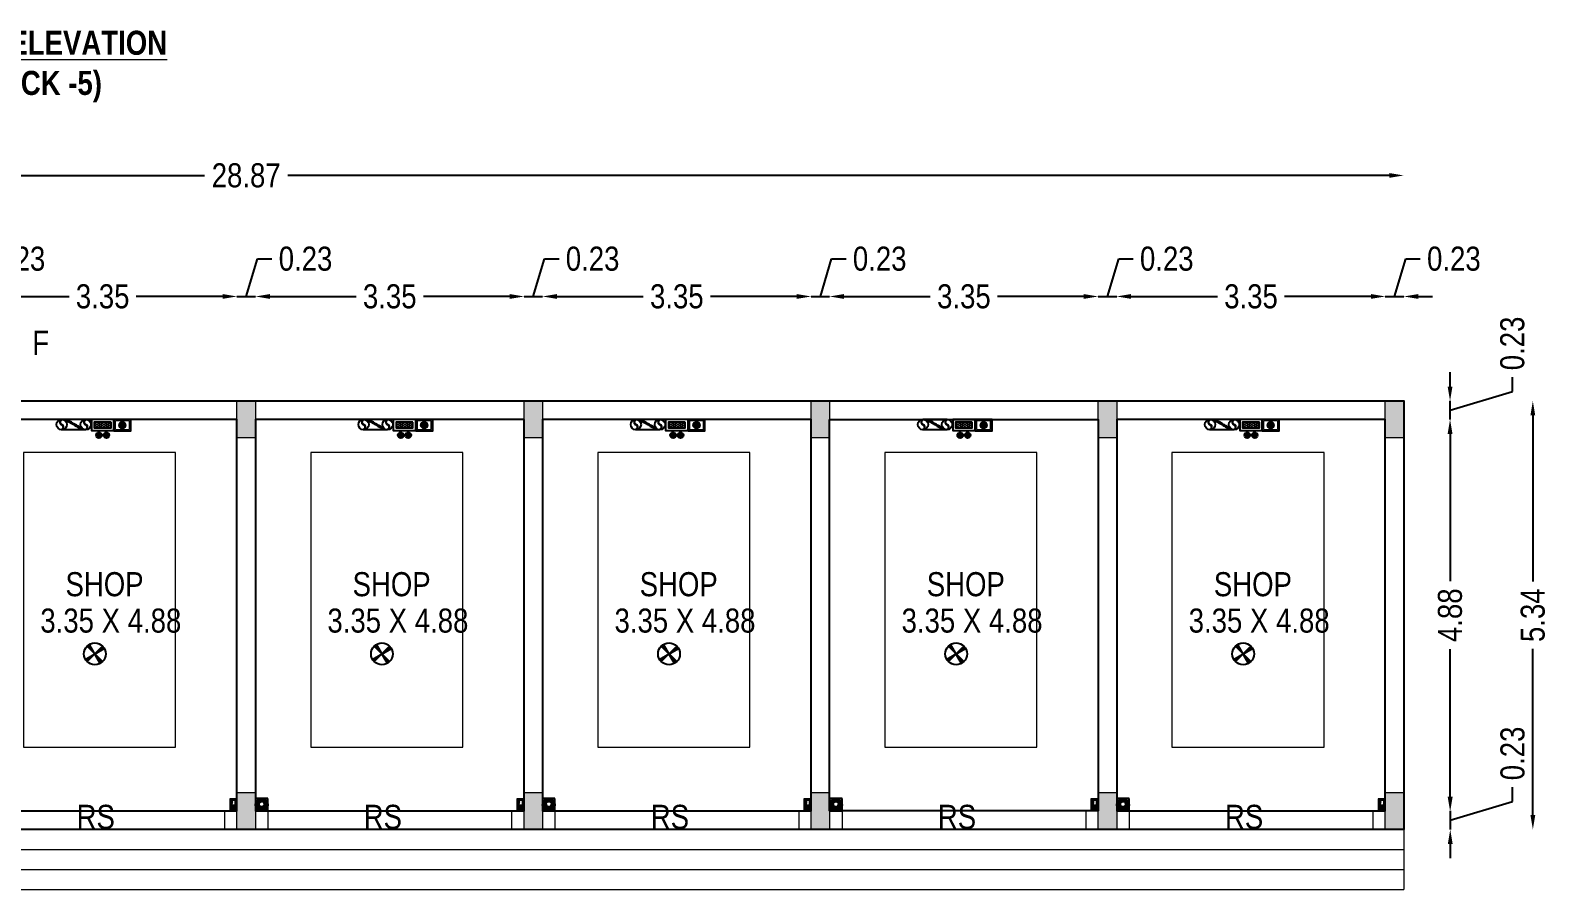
# Model space of a CAD drawing. Header units: metres. Extents: x 3750 to 6203, y 1588 to 3614.
# Drawn here: x 3809.99 to 3828.93, y 1655.19 to 1665.9 of the extents above; entities that cross this region are included whole.
import ezdxf

# ---------------------------------------------------------------- set-up
doc = ezdxf.new("R2010")
doc.units = ezdxf.units.M
for name, color, linetype in [('00', 7, 'Continuous'), ('BLK_6_FLR_0_CARPET_AREA', 13, 'Continuous'), ('BLK_6_FLR_0_ROOF_AREA', 54, 'Continuous'), ('SOLAR_PANEL', 3, 'Continuous'), ('VPORTS', 6, 'Continuous')]:
    doc.layers.add(name, color=color, linetype=linetype)
doc.styles.add('style2', font='swisscb.ttf')
doc.styles.add('style2a', font='swissc.ttf')
doc.dimstyles.get("Standard").update_dxf_attribs({"dimtxt": 0.3, "dimasz": 0.18, "dimexe": 0.18, "dimexo": 0.0625, "dimgap": 0.09, "dimtad": 0, "dimzin": 0, "dimdsep": 46, "dimtxsty": 'style2a', "dimcen": 0.09, "dimse1": 1, "dimse2": 1, "dimadec": 0, "dimazin": 0, "dimtfac": 1, "dimtofl": 0, "dimtmove": 0, "dimatfit": 3, "dimfxl": 0, "dimtolj": 1, "dimtzin": 0, "dimarcsym": 0})

# ---------------------------------------------------------------- blocks, each defined once
blk = doc.blocks.new('*D280')
at = {"color": 0, "lineweight": -2, "ltscale": 10}
for p, q in [((3809.1061687557, 1662.583863564685), (3809.246925249207, 1663.053051876373)), ((3809.246925249207, 1663.053051876373), (3809.426925249208, 1663.053051876373)), ((3808.811168755698, 1662.583863564685), (3808.631168755698, 1662.583863564685)), ((3808.991168755698, 1662.583863564685), (3809.221168755702, 1662.583863564685)), ((3809.401168755702, 1662.583863564685), (3809.581168755702, 1662.583863564685))]:
    blk.add_line(p, q, dxfattribs=at)
at = {"color": 0, "ltscale": 10}
for points in [[(3808.811168755698, 1662.613863564685), (3808.811168755698, 1662.553863564685), (3808.991168755698, 1662.583863564685)], [(3809.401168755702, 1662.613863564685), (3809.401168755702, 1662.553863564685), (3809.221168755702, 1662.583863564685)]]:
    blk.add_solid(points, dxfattribs=at)
at = {"layer": 'Defpoints', "color": 0, "ltscale": 10}
for p in [(3809.221168755702, 1662.583863564685), (3808.991168755698, 1661.051225409136), (3809.221168755702, 1661.051225409136)]:
    blk.add_point(p, dxfattribs=at)
at = {"color": 0, "lineweight": 18, "ltscale": 10, "insert": (3809.845951223233, 1663.053051876373), "char_height": 0.3, "attachment_point": 5, "style": 'style2a'}
blk.add_mtext('\\A1;0.23', dxfattribs=at)
blk = doc.blocks.new('*D281')
at = {"color": 0, "lineweight": -2, "ltscale": 10}
for p, q in [((3809.401168755702, 1662.583863564685), (3810.476850573883, 1662.583863564685)), ((3812.391168755701, 1662.583863564685), (3811.31548693752, 1662.583863564685))]:
    blk.add_line(p, q, dxfattribs=at)
at = {"color": 0, "ltscale": 10}
for points in [[(3809.401168755702, 1662.613863564685), (3809.401168755702, 1662.553863564685), (3809.221168755702, 1662.583863564685)], [(3812.391168755701, 1662.613863564685), (3812.391168755701, 1662.553863564685), (3812.5711687557, 1662.583863564685)]]:
    blk.add_solid(points, dxfattribs=at)
at = {"layer": 'Defpoints', "color": 0, "ltscale": 10}
for p in [(3812.5711687557, 1662.583863564685), (3809.221168755702, 1661.051225409136), (3812.5711687557, 1661.051225409136)]:
    blk.add_point(p, dxfattribs=at)
at = {"color": 0, "lineweight": 18, "ltscale": 10, "insert": (3810.896168755702, 1662.583863564685), "char_height": 0.3, "attachment_point": 5, "style": 'style2a'}
blk.add_mtext('\\A1;3.35', dxfattribs=at)
blk = doc.blocks.new('*D282')
at = {"color": 0, "lineweight": -2, "ltscale": 10}
for p, q in [((3812.6861687557, 1662.583863564685), (3812.826925249208, 1663.053051876373)), ((3812.826925249208, 1663.053051876373), (3813.006925249207, 1663.053051876373)), ((3812.391168755701, 1662.583863564685), (3812.2111687557, 1662.583863564685)), ((3812.5711687557, 1662.583863564685), (3812.8011687557, 1662.583863564685)), ((3812.9811687557, 1662.583863564685), (3813.1611687557, 1662.583863564685))]:
    blk.add_line(p, q, dxfattribs=at)
at = {"color": 0, "ltscale": 10}
for points in [[(3812.391168755701, 1662.613863564685), (3812.391168755701, 1662.553863564685), (3812.5711687557, 1662.583863564685)], [(3812.9811687557, 1662.613863564685), (3812.9811687557, 1662.553863564685), (3812.8011687557, 1662.583863564685)]]:
    blk.add_solid(points, dxfattribs=at)
at = {"layer": 'Defpoints', "color": 0, "ltscale": 10}
for p in [(3812.8011687557, 1662.583863564685), (3812.5711687557, 1661.051225409136), (3812.8011687557, 1661.051225409136)]:
    blk.add_point(p, dxfattribs=at)
at = {"color": 0, "lineweight": 18, "ltscale": 10, "insert": (3813.425951223234, 1663.053051876373), "char_height": 0.3, "attachment_point": 5, "style": 'style2a'}
blk.add_mtext('\\A1;0.23', dxfattribs=at)
blk = doc.blocks.new('*D283')
at = {"color": 0, "lineweight": -2, "ltscale": 10}
for p, q in [((3812.9811687557, 1662.583863564685), (3814.056850573882, 1662.583863564685)), ((3815.9711687557, 1662.583863564685), (3814.895486937517, 1662.583863564685))]:
    blk.add_line(p, q, dxfattribs=at)
at = {"color": 0, "ltscale": 10}
for points in [[(3812.9811687557, 1662.613863564685), (3812.9811687557, 1662.553863564685), (3812.8011687557, 1662.583863564685)], [(3815.9711687557, 1662.613863564685), (3815.9711687557, 1662.553863564685), (3816.1511687557, 1662.583863564685)]]:
    blk.add_solid(points, dxfattribs=at)
at = {"layer": 'Defpoints', "color": 0, "ltscale": 10}
for p in [(3816.1511687557, 1662.583863564685), (3812.8011687557, 1661.051225409136), (3816.1511687557, 1661.051225409131)]:
    blk.add_point(p, dxfattribs=at)
at = {"color": 0, "lineweight": 18, "ltscale": 10, "insert": (3814.4761687557, 1662.583863564685), "char_height": 0.3, "attachment_point": 5, "style": 'style2a'}
blk.add_mtext('\\A1;3.35', dxfattribs=at)
blk = doc.blocks.new('*D284')
at = {"color": 0, "lineweight": -2, "ltscale": 10}
for p, q in [((3816.266168755698, 1662.583863564685), (3816.406925249205, 1663.053051876373)), ((3816.406925249205, 1663.053051876373), (3816.586925249205, 1663.053051876373)), ((3815.9711687557, 1662.583863564685), (3815.7911687557, 1662.583863564685)), ((3816.1511687557, 1662.583863564685), (3816.381168755697, 1662.583863564685)), ((3816.561168755697, 1662.583863564685), (3816.741168755697, 1662.583863564685))]:
    blk.add_line(p, q, dxfattribs=at)
at = {"color": 0, "ltscale": 10}
for points in [[(3815.9711687557, 1662.613863564685), (3815.9711687557, 1662.553863564685), (3816.1511687557, 1662.583863564685)], [(3816.561168755697, 1662.613863564685), (3816.561168755697, 1662.553863564685), (3816.381168755697, 1662.583863564685)]]:
    blk.add_solid(points, dxfattribs=at)
at = {"layer": 'Defpoints', "color": 0, "ltscale": 10}
for p in [(3816.381168755697, 1662.583863564685), (3816.1511687557, 1661.051225409131), (3816.381168755697, 1661.051225409131)]:
    blk.add_point(p, dxfattribs=at)
at = {"color": 0, "lineweight": 18, "ltscale": 10, "insert": (3817.005951223232, 1663.053051876373), "char_height": 0.3, "attachment_point": 5, "style": 'style2a'}
blk.add_mtext('\\A1;0.23', dxfattribs=at)
blk = doc.blocks.new('*D285')
at = {"color": 0, "lineweight": -2, "ltscale": 10}
for p, q in [((3816.561168755697, 1662.583863564685), (3817.636850573879, 1662.583863564685)), ((3819.551168755698, 1662.583863564685), (3818.475486937515, 1662.583863564685))]:
    blk.add_line(p, q, dxfattribs=at)
at = {"color": 0, "ltscale": 10}
for points in [[(3816.561168755697, 1662.613863564685), (3816.561168755697, 1662.553863564685), (3816.381168755697, 1662.583863564685)], [(3819.551168755698, 1662.613863564685), (3819.551168755698, 1662.553863564685), (3819.731168755697, 1662.583863564685)]]:
    blk.add_solid(points, dxfattribs=at)
at = {"layer": 'Defpoints', "color": 0, "ltscale": 10}
for p in [(3819.731168755697, 1662.583863564685), (3816.381168755697, 1661.051225409131), (3819.731168755697, 1661.05122540912)]:
    blk.add_point(p, dxfattribs=at)
at = {"color": 0, "lineweight": 18, "ltscale": 10, "insert": (3818.056168755698, 1662.583863564685), "char_height": 0.3, "attachment_point": 5, "style": 'style2a'}
blk.add_mtext('\\A1;3.35', dxfattribs=at)
blk = doc.blocks.new('*D286')
at = {"color": 0, "lineweight": -2, "ltscale": 10}
for p, q in [((3819.846168755697, 1662.583863564685), (3819.986925249203, 1663.053051876373)), ((3819.986925249203, 1663.053051876373), (3820.166925249203, 1663.053051876373)), ((3819.551168755698, 1662.583863564685), (3819.371168755697, 1662.583863564685)), ((3819.731168755697, 1662.583863564685), (3819.961168755698, 1662.583863564685)), ((3820.141168755696, 1662.583863564685), (3820.321168755697, 1662.583863564685))]:
    blk.add_line(p, q, dxfattribs=at)
at = {"color": 0, "ltscale": 10}
for points in [[(3819.551168755698, 1662.613863564685), (3819.551168755698, 1662.553863564685), (3819.731168755697, 1662.583863564685)], [(3820.141168755696, 1662.613863564685), (3820.141168755696, 1662.553863564685), (3819.961168755698, 1662.583863564685)]]:
    blk.add_solid(points, dxfattribs=at)
at = {"layer": 'Defpoints', "color": 0, "ltscale": 10}
for p in [(3819.961168755698, 1662.583863564685), (3819.731168755697, 1661.05122540912), (3819.961168755698, 1661.05122540912)]:
    blk.add_point(p, dxfattribs=at)
at = {"color": 0, "lineweight": 18, "ltscale": 10, "insert": (3820.585951223229, 1663.053051876373), "char_height": 0.3, "attachment_point": 5, "style": 'style2a'}
blk.add_mtext('\\A1;0.23', dxfattribs=at)
blk = doc.blocks.new('*D287')
at = {"color": 0, "lineweight": -2, "ltscale": 10}
for p, q in [((3820.141168755696, 1662.583863564685), (3821.216850573878, 1662.583863564685)), ((3823.131168755694, 1662.583863564685), (3822.055486937514, 1662.583863564685))]:
    blk.add_line(p, q, dxfattribs=at)
at = {"color": 0, "ltscale": 10}
for points in [[(3820.141168755696, 1662.613863564685), (3820.141168755696, 1662.553863564685), (3819.961168755698, 1662.583863564685)], [(3823.131168755694, 1662.613863564685), (3823.131168755694, 1662.553863564685), (3823.311168755694, 1662.583863564685)]]:
    blk.add_solid(points, dxfattribs=at)
at = {"layer": 'Defpoints', "color": 0, "ltscale": 10}
for p in [(3823.311168755694, 1662.583863564685), (3819.961168755698, 1661.05122540912), (3823.311168755694, 1661.051225409117)]:
    blk.add_point(p, dxfattribs=at)
at = {"color": 0, "lineweight": 18, "ltscale": 10, "insert": (3821.636168755695, 1662.583863564685), "char_height": 0.3, "attachment_point": 5, "style": 'style2a'}
blk.add_mtext('\\A1;3.35', dxfattribs=at)
blk = doc.blocks.new('*D288')
at = {"color": 0, "lineweight": -2, "ltscale": 10}
for p, q in [((3823.426168755695, 1662.583863564685), (3823.5669252492, 1663.053051876373)), ((3823.5669252492, 1663.053051876373), (3823.746925249201, 1663.053051876373)), ((3823.131168755694, 1662.583863564685), (3822.951168755693, 1662.583863564685)), ((3823.311168755694, 1662.583863564685), (3823.541168755694, 1662.583863564685)), ((3823.721168755695, 1662.583863564685), (3823.901168755694, 1662.583863564685))]:
    blk.add_line(p, q, dxfattribs=at)
at = {"color": 0, "ltscale": 10}
for points in [[(3823.131168755694, 1662.613863564685), (3823.131168755694, 1662.553863564685), (3823.311168755694, 1662.583863564685)], [(3823.721168755695, 1662.613863564685), (3823.721168755695, 1662.553863564685), (3823.541168755694, 1662.583863564685)]]:
    blk.add_solid(points, dxfattribs=at)
at = {"layer": 'Defpoints', "color": 0, "ltscale": 10}
for p in [(3823.541168755694, 1662.583863564685), (3823.311168755694, 1661.051225409117), (3823.541168755694, 1661.051225409117)]:
    blk.add_point(p, dxfattribs=at)
at = {"color": 0, "lineweight": 18, "ltscale": 10, "insert": (3824.165951223227, 1663.053051876373), "char_height": 0.3, "attachment_point": 5, "style": 'style2a'}
blk.add_mtext('\\A1;0.23', dxfattribs=at)
blk = doc.blocks.new('*D289')
at = {"color": 0, "lineweight": -2, "ltscale": 10}
for p, q in [((3823.721168755695, 1662.583863564703), (3824.796850573875, 1662.583863564703)), ((3826.711168755693, 1662.583863564703), (3825.635486937513, 1662.583863564703))]:
    blk.add_line(p, q, dxfattribs=at)
at = {"color": 0, "ltscale": 10}
for points in [[(3823.721168755695, 1662.613863564703), (3823.721168755695, 1662.553863564703), (3823.541168755694, 1662.583863564703)], [(3826.711168755693, 1662.613863564703), (3826.711168755693, 1662.553863564703), (3826.891168755694, 1662.583863564703)]]:
    blk.add_solid(points, dxfattribs=at)
at = {"layer": 'Defpoints', "color": 0, "ltscale": 10}
for p in [(3826.891168755694, 1662.583863564703), (3823.541168755694, 1661.051225409136), (3826.891168755694, 1661.051225409154)]:
    blk.add_point(p, dxfattribs=at)
at = {"color": 0, "lineweight": 18, "ltscale": 10, "insert": (3825.216168755694, 1662.583863564703), "char_height": 0.3, "attachment_point": 5, "style": 'style2a'}
blk.add_mtext('\\A1;3.35', dxfattribs=at)
blk = doc.blocks.new('*D290')
at = {"color": 0, "lineweight": -2, "ltscale": 10}
for p, q in [((3827.006168755696, 1662.583863564685), (3827.146925249203, 1663.053051876373)), ((3827.146925249203, 1663.053051876373), (3827.326925249203, 1663.053051876373)), ((3826.711168755693, 1662.583863564685), (3826.531168755693, 1662.583863564685)), ((3826.891168755694, 1662.583863564685), (3827.121168755701, 1662.583863564685)), ((3827.301168755699, 1662.583863564685), (3827.4811687557, 1662.583863564685))]:
    blk.add_line(p, q, dxfattribs=at)
at = {"color": 0, "ltscale": 10}
for points in [[(3826.711168755693, 1662.613863564685), (3826.711168755693, 1662.553863564685), (3826.891168755694, 1662.583863564685)], [(3827.301168755699, 1662.613863564685), (3827.301168755699, 1662.553863564685), (3827.121168755701, 1662.583863564685)]]:
    blk.add_solid(points, dxfattribs=at)
at = {"layer": 'Defpoints', "color": 0, "ltscale": 10}
for p in [(3827.121168755701, 1662.583863564685), (3827.121168755701, 1661.281225409136), (3826.891168755694, 1661.051225409136)]:
    blk.add_point(p, dxfattribs=at)
at = {"color": 0, "lineweight": 18, "ltscale": 10, "insert": (3827.745951223229, 1663.053051876373), "char_height": 0.3, "attachment_point": 5, "style": 'style2a'}
blk.add_mtext('\\A1;0.23', dxfattribs=at)
blk = doc.blocks.new('*D291')
at = {"color": 0, "lineweight": -2, "ltscale": 10}
for p, q in [((3798.431168755707, 1664.092147696647), (3812.167402521935, 1664.092147696647)), ((3826.941168755695, 1664.092147696647), (3813.204934989467, 1664.092147696647))]:
    blk.add_line(p, q, dxfattribs=at)
at = {"color": 0, "ltscale": 10}
for points in [[(3798.431168755707, 1664.122147696647), (3798.431168755707, 1664.062147696647), (3798.251168755708, 1664.092147696647)], [(3826.941168755695, 1664.122147696647), (3826.941168755695, 1664.062147696647), (3827.121168755695, 1664.092147696647)]]:
    blk.add_solid(points, dxfattribs=at)
at = {"layer": 'Defpoints', "color": 0, "ltscale": 10}
for p in [(3827.121168755695, 1664.092147696647), (3798.251168755708, 1661.281225409136), (3827.121168755695, 1661.281225409116)]:
    blk.add_point(p, dxfattribs=at)
at = {"color": 0, "lineweight": 18, "ltscale": 10, "insert": (3812.686168755701, 1664.092147696647), "char_height": 0.3, "attachment_point": 5, "style": 'style2a'}
blk.add_mtext('\\A1;28.87', dxfattribs=at)
blk = doc.blocks.new('*D292')
at = {"color": 0, "lineweight": -2, "ltscale": 10}
for p, q in [((3827.698361426982, 1661.461225409137), (3827.698361426982, 1661.641225409137)), ((3828.475926362047, 1661.399494889646), (3828.475926362047, 1661.579494889646)), ((3827.698361426982, 1661.166225409126), (3828.475926362047, 1661.399494889646)), ((3827.698361426982, 1661.051225409116), (3827.698361426982, 1661.281225409137)), ((3827.698361426982, 1660.871225409116), (3827.698361426982, 1660.691225409116))]:
    blk.add_line(p, q, dxfattribs=at)
at = {"color": 0, "ltscale": 10}
for points in [[(3827.668361426982, 1661.461225409137), (3827.728361426983, 1661.461225409137), (3827.698361426982, 1661.281225409137)], [(3827.668361426982, 1660.871225409116), (3827.728361426983, 1660.871225409116), (3827.698361426982, 1661.051225409116)]]:
    blk.add_solid(points, dxfattribs=at)
at = {"layer": 'Defpoints', "color": 0, "ltscale": 10}
for p in [(3826.375790464523, 1661.281225409137), (3827.698361426982, 1661.281225409137), (3826.375790464523, 1661.051225409116)]:
    blk.add_point(p, dxfattribs=at)
at = {"color": 0, "lineweight": 18, "ltscale": 10, "insert": (3828.475926362047, 1661.99852086367), "char_height": 0.3, "attachment_point": 5, "rotation": 90, "style": 'style2a'}
blk.add_mtext('\\A1;0.23', dxfattribs=at)
blk = doc.blocks.new('*D293')
at = {"color": 0, "lineweight": -2, "ltscale": 10}
for p, q in [((3827.698361427012, 1660.871225409116), (3827.698361427012, 1659.033855279256)), ((3827.698361427012, 1656.351225409137), (3827.698361427012, 1658.188595538996))]:
    blk.add_line(p, q, dxfattribs=at)
at = {"color": 0, "ltscale": 10}
for points in [[(3827.668361427011, 1660.871225409116), (3827.728361427011, 1660.871225409116), (3827.698361427012, 1661.051225409116)], [(3827.668361427011, 1656.351225409137), (3827.728361427011, 1656.351225409137), (3827.698361427012, 1656.171225409137)]]:
    blk.add_solid(points, dxfattribs=at)
at = {"layer": 'Defpoints', "color": 0, "ltscale": 10}
for p in [(3826.375790464523, 1661.051225409116), (3826.375790464523, 1656.171225409137), (3827.698361427012, 1656.171225409137)]:
    blk.add_point(p, dxfattribs=at)
at = {"color": 0, "lineweight": 18, "ltscale": 10, "insert": (3827.698361427012, 1658.611225409124), "char_height": 0.3, "attachment_point": 5, "rotation": 90, "style": 'style2a'}
blk.add_mtext('\\A1;4.88', dxfattribs=at)
blk = doc.blocks.new('*D294')
at = {"color": 0, "lineweight": -2, "ltscale": 10}
for p, q in [((3827.70092707671, 1656.351225409115), (3827.70092707671, 1656.531225409115)), ((3828.478492011777, 1656.289494889645), (3828.478492011777, 1656.469494889645)), ((3827.70092707671, 1656.056225409125), (3828.478492011777, 1656.289494889645)), ((3827.70092707671, 1656.171225409115), (3827.70092707671, 1655.941225409136)), ((3827.70092707671, 1655.761225409136), (3827.70092707671, 1655.581225409136))]:
    blk.add_line(p, q, dxfattribs=at)
at = {"color": 0, "ltscale": 10}
for points in [[(3827.67092707671, 1656.351225409115), (3827.730927076711, 1656.351225409115), (3827.70092707671, 1656.171225409115)], [(3827.67092707671, 1655.761225409136), (3827.730927076711, 1655.761225409136), (3827.70092707671, 1655.941225409136)]]:
    blk.add_solid(points, dxfattribs=at)
at = {"layer": 'Defpoints', "color": 0, "ltscale": 10}
for p in [(3826.375790464517, 1656.171225409115), (3826.413290464524, 1655.941225409136), (3827.70092707671, 1655.941225409136)]:
    blk.add_point(p, dxfattribs=at)
at = {"color": 0, "lineweight": 18, "ltscale": 10, "insert": (3828.478492011775, 1656.88852086367), "char_height": 0.3, "attachment_point": 5, "rotation": 90, "style": 'style2a'}
blk.add_mtext('\\A1;0.23', dxfattribs=at)
blk = doc.blocks.new('*D295')
at = {"color": 0, "linetype": 'Continuous', "lineweight": -2}
for p, q in [((3828.730724776163, 1661.101225409117), (3828.730724776163, 1659.031615019516)), ((3828.730724776163, 1656.121225409136), (3828.730724776163, 1658.190835798736))]:
    blk.add_line(p, q, dxfattribs=at)
at = {"color": 0, "linetype": 'Continuous'}
for points in [[(3828.700724776162, 1661.101225409117), (3828.760724776162, 1661.101225409117), (3828.730724776163, 1661.281225409117)], [(3828.700724776162, 1656.121225409136), (3828.760724776162, 1656.121225409136), (3828.730724776163, 1655.941225409136)]]:
    blk.add_solid(points, dxfattribs=at)
at = {"layer": 'Defpoints', "color": 0, "linetype": 'Continuous'}
for p in [(3825.921788182608, 1661.281225409117), (3828.730724776163, 1661.281225409117), (3825.921788182608, 1655.941225409136)]:
    blk.add_point(p, dxfattribs=at)
at = {"color": 0, "linetype": 'Continuous', "lineweight": 18, "insert": (3828.730724776163, 1658.611225409124), "char_height": 0.3, "attachment_point": 5, "rotation": 90, "style": 'style2a'}
blk.add_mtext('\\A1;5.34', dxfattribs=at)
blk = doc.blocks.new('auto-sprinkler')
at = {"layer": '00'}
h = blk.add_hatch(color=161, dxfattribs=at)
h.dxf.hatch_style = 1
h.paths.add_polyline_path([(5.82e-14, -1.293e-13), (-0.0750000000000014, 0.1299038105677039, 0.0655434628151658), (-0.106066017177958, 0.1060660171780574)])
h.paths.add_polyline_path([(-1.805e-13, -6.54e-14), (0.1299038105676527, 0.0749999999999943, 0.0655434628153172), (0.1060660171779424, 0.1060660171780148)])
h.paths.add_polyline_path([(0.0749999999999432, -0.1299038105676598, 0.0655434628150144), (0.1060660171778358, -0.1060660171780774), (5.83e-14, -1.293e-13)])
h.paths.add_polyline_path([(-0.129903810567711, -0.0749999999999502, 0.0655434628151658), (-0.1060660171780645, -0.1060660171779068), (-1.804e-13, -6.53e-14)])
at = {"layer": '00', "color": 170}
for points in [[(-0.1299038105676409, -0.0749999999999098), (0.1299038105675827, 0.0749999999999538)], [(-0.1060660171781656, -0.1060660171780079), (0.1060660171777663, 0.1060660171778387)], [(0.1060660171777663, -0.1060660171780079), (-0.1060660171778245, 0.106066017177924)], [(0.0749999999999027, -0.1299038105675898), (-0.0749999999999609, 0.1299038105676338)]]:
    blk.add_lwpolyline(points, dxfattribs=at)
blk.add_circle((-2.91e-14, 2.2e-14), 0.15, dxfattribs=at)
blk = doc.blocks.new('siern')
blk.add_hatch(color=5).paths.add_polyline_path([(-0.1593222198534196, 4.061119889346909, -0.050918795279975), (-2.084215844903134, 0.0151086477926867, 0.0925672966546958), (-4.033540109677136, -4.074294274310353, -0.0032073073232835), (-4.026732467605971, -4.061119889249931, -0.0483688946395163), (-3.836825126619751, -3.704532133112332, -0.0178884246563004), (-1.736111600250296, -0.1050856800138717, 0.1175623139878069)])
at = {"layer": 'VPORTS', "lineweight": 18}
h = blk.add_hatch(color=20, dxfattribs=at)
edge = h.paths.add_edge_path()
edge.add_arc((-3.003242993894826, 5.125836620620271), 1.15591213153334, 152.305571092109, 342.6944289075761)
edge.add_arc((-1.069537870018141, 4.324869732675344), 0.947658435111645, -16.15980825423901, 151.159808253957, ccw=False)
edge.add_arc((-1.182811693612317, 4.598336933856721), 1.155912131525198, 332.3055710921348, 522.6944289076076)
edge.add_arc((-3.116516817488141, 5.399303821803434), 0.9476584351198534, 163.8401917457499, 331.159808253898, ccw=False)
h = blk.add_hatch(color=20, dxfattribs=at)
edge = h.paths.add_edge_path()
edge.add_arc((-3.003242993894497, -4.598336933864606), 1.155912131531942, 152.3055710922763, 342.6944289077433)
edge.add_arc((-1.069537870018141, -5.399303821805893), 0.947658435111645, -16.15980825423901, 151.159808253957, ccw=False)
edge.add_arc((-1.182811693611987, -5.125836620620876), 1.155912131526594, 332.3055710919675, 522.6944289074403)
edge.add_arc((-3.116516817488947, -4.324869732677806), 0.9476584351170516, 163.8401917461589, 331.1598082543069, ccw=False)
at = {"color": 1}
for points in [[(-4.186054687499563, -4.862086777240619), (-4.186054687499563, 4.862086777240619)], [(0, -4.862086777240619), (0, 4.862086777240619)]]:
    blk.add_lwpolyline(points, dxfattribs=at)
at = {"color": 5}
blk.add_lwpolyline([(-0.1593222198534196, 4.061119889346909, -0.050918795279975), (-2.084215844903134, 0.0151086477926867, 0.0925672966540532), (-4.033540109669047, -4.074294274279964, -0.0196862209365316), (-1.736111600250296, -0.1050856800138717, 0.1175623139878069)], format="xyb", close=True, dxfattribs=at)
at = {"layer": 'VPORTS', "color": 251, "lineweight": 18}
for points in [[(-4.026732467633336, 5.663053665186451, 1.095032819744272), (-1.899656831361426, 4.781990088442399, -0.8950427931265029), (-0.159322219880778, 4.061119889294785, 1.095032819744327), (-2.286397856138135, 4.942183466031565, -0.8950427931261273)], [(-4.026732467633336, -4.061119889302061, 1.095032819744272), (-1.899656831361426, -4.942183466038841, -0.8950427931265029), (-0.159322219880778, -5.663053665186451, 1.095032819744327), (-2.286397856138135, -4.781990088442399, -0.8950427931261273)]]:
    blk.add_lwpolyline(points, format="xyb", close=True, dxfattribs=at)
at = {"layer": 'VPORTS'}
for centre in [(-2.093027343749779, 4.862086777240619), (-2.093027343749779, -4.862086777240619)]:
    blk.add_circle(centre, 2.09302734375, dxfattribs=at)
at = {"layer": 'VPORTS', "lineweight": 18}
blk.add_circle((-2.093027343749779, -4.862086777240619), 2.09302734375, dxfattribs=at)
blk = doc.blocks.new('EmerLight')
h = blk.add_hatch(color=1)
edge = h.paths.add_edge_path()
edge.add_arc((0, 12.75), 2.25, 0, 360)
h = blk.add_hatch(color=1)
edge = h.paths.add_edge_path()
edge.add_arc((6, 12.75), 2.25, 0, 360)
at = {"lineweight": 18}
h = blk.add_hatch(dxfattribs=at)
h.set_pattern_fill('HONEY', color=145, scale=7.5, style=0)
h.set_pattern_definition([(0, (-23575.41711731013, -1310.215376773727), (1.40625, 0.8118988124999997), [0.9375, -1.875]), (120, (-23575.41711731013, -1310.215376773727), (-1.406249996927416, 0.8118988178218671), [0.9374999999999996, -1.874999999999999]), (59.99999999999999, (-23575.41711731013, -1310.215376773727), (3.0725816e-09, 1.623797630321865), [-1.875, 0.9375])])
h.paths.add_polyline_path([(-3.75, 2.25), (9.75, 2.25), (9.75, 6.75), (-3.75, 6.75)])
for points in [[(-0.375, 9), (0.375, 9), (0.375, 10.53147008133764, -0.083920216900384), (-0.375, 10.53147008133764)], [(6.375, 10.53147008133764, -0.083920216900384), (5.625, 10.53147008133764), (5.625, 9), (6.375, 9)]]:
    blk.add_hatch(color=171).paths.add_polyline_path(points)
at = {"color": 5}
for points in [[(-6, 0), (12, 0), (12, 9), (-6, 9)], [(-3.75, 2.25), (9.75, 2.25), (9.75, 6.75), (-3.75, 6.75)]]:
    blk.add_lwpolyline(points, close=True, dxfattribs=at)
at = {"color": 171}
for points in [[(-0.375, 10.53147008133766), (-0.375, 9)], [(0.375, 10.53147008133766), (0.375, 9)], [(5.625, 10.53147008133766), (5.625, 9)], [(6.375, 10.53147008133766), (6.375, 9)]]:
    blk.add_lwpolyline(points, dxfattribs=at)
at = {"color": 1}
for centre in [(0, 12.75), (6, 12.75)]:
    blk.add_circle(centre, 2.25, dxfattribs=at)
blk = doc.blocks.new('switch1')
for points in [[(-7.875, 10.34466991411068), (-7.5, 9.96966991411068), (-7.5, 2.030330085889318), (-7.875, 1.655330085889318)], [(7.344669914111362, 10.87500000000051), (6.969669914111362, 10.5), (-6.969669914111362, 10.50000000000051), (-7.344669914111362, 10.875)], [(-7.344669914111362, 1.124999999999487), (-6.969669914111362, 1.5), (6.969669914111362, 1.499999999999485), (7.344669914111362, 1.125)], [(7.875, 1.655330085889318), (7.5, 2.030330085889318), (7.5, 9.96966991411068), (7.875, 10.34466991411068)]]:
    blk.add_hatch(color=254).paths.add_polyline_path(points)
h = blk.add_hatch(color=20)
edge = h.paths.add_edge_path()
edge.add_arc((0, 6), 3.75, 0, 360)
edge = h.paths.add_edge_path(flags=17)
edge.add_arc((0, 6), 2.25, 0, 360)
h = blk.add_hatch()
h.set_pattern_fill('ANSI31', color=1, scale=0.3, style=0)
h.set_pattern_definition([(45, (0, 0), (-0.6735192090801866, 0.6735192090801866), [])])
edge = h.paths.add_edge_path()
edge.add_arc((0, 6), 2.25, 0, 360)
at = {"color": 7, "lineweight": 25}
blk.add_lwpolyline([(-9, 0), (9, 0), (9, 12), (-9, 12)], close=True, dxfattribs=at)
at = {"color": 7, "lineweight": 20}
for points in [[(-7.875, 10.34466991411068), (-7.5, 9.96966991411068), (-7.5, 2.030330085889318), (-7.875, 1.655330085889318)], [(7.344669914111362, 10.87500000000051), (6.969669914111362, 10.5), (-6.969669914111362, 10.50000000000051), (-7.344669914111362, 10.875)], [(-7.344669914111362, 1.124999999999487), (-6.969669914111362, 1.5), (6.969669914111362, 1.499999999999485), (7.344669914111362, 1.125)], [(7.875, 1.655330085889318), (7.5, 2.030330085889318), (7.5, 9.96966991411068), (7.875, 10.34466991411068)]]:
    blk.add_lwpolyline(points, close=True, dxfattribs=at)
at = {"color": 20, "lineweight": 5}
for radius in [3.75, 2.25]:
    blk.add_circle((0, 6), radius, dxfattribs=at)
blk = doc.blocks.new('cylinder1')
for color, points in [(250, [(-7.5, 38.5), (-7.5, 37), (-1.5, 37), (1.819e-12, 37), (1.819e-12, 38.49999999999989)]), (250, [(-1.5, 36.49111867737474), (-1.5, 37), (-7.5, 35.86409997163537), (-7.5, 35.60965931032275), (-6.156004991853456, 35.60965931032275)]), (7, [(-3.582362558996101, 28.5413344918561, 1), (-4.882362558996101, 28.5413344918561, 1)]), (250, [(-1.5, 37), (-1.5, 33), (0, 33), (0, 34), (-0.25, 34), (-0.25, 36), (0, 36), (0, 37)]), (253, [(0.25, 36), (-0.25, 36), (-0.25, 34), (0.25, 34)]), (250, [(1.5, 37), (0, 37), (0, 36), (0.25, 36), (0.25, 34), (0, 34), (0, 33), (1.5, 33)]), (250, [(1.5, 36), (1.5, 35.5), (6.005287903726634, 35.5, -0.3128595630404711), (6, 6.750000000000008), (6, 6.199155247696468, 0.33166186902408), (6.116349988142244, 36)]), (254, [(6, 5.949155247696468), (6, 5.699155247696468), (6.5, 5.699155247696468), (6.5, 7.499999999999996), (6, 7.499999999999996), (6, 7.249999999999996), (6.25, 7.249999999999996), (6.25, 5.949155247696468)])]:
    blk.add_hatch(color=color).paths.add_polyline_path(points)
at = {"lineweight": 25}
for points in [[(-1.5, 36.49111867737474), (-6.156004991853478, 35.60965931032274), (-7.5, 35.60965931032274), (-7.5, 35.86409997163537), (-1.5, 37), (-7.5, 37), (-7.5, 38.5), (1.819e-12, 38.49999999999989), (1.819e-12, 37)], [(-1.5, 37), (1.5, 37), (1.5, 32.80947501931109)], [(-1.5, 32.80947501931109), (-1.5, 37)], [(-1.5, 33), (1.5, 33)], [(0, 36), (0, 37)], [(0, 33), (0, 34)]]:
    blk.add_lwpolyline(points, dxfattribs=at)
at = {"lineweight": 15}
blk.add_lwpolyline([(-6, 27), (6, 27, 0.9999999999999998)], format="xyb", close=True, dxfattribs=at)
for points in [[(-6, 27), (6, 27)], [(-6, 0), (6, 0)], [(6, 13.5), (6, 0)], [(6, 6.75), (6, 0)]]:
    blk.add_lwpolyline(points)
for points in [[(-6, 27), (6, 27), (6, 0), (-6, 0)], [(-4, 19), (-4, 25), (4, 25), (4, 19)]]:
    blk.add_lwpolyline(points, close=True, dxfattribs=at)
at = {"lineweight": 25}
blk.add_lwpolyline([(0.25, 34), (0.25, 36), (-0.25, 36), (-0.25, 34)], close=True, dxfattribs=at)
at = {"lineweight": 20}
blk.add_lwpolyline([(6, 6.75), (6, 6.199155247696468, 0.33166186902408), (6.116349988142244, 36), (1.5, 36), (1.5, 35.5), (6.005287903726638, 35.5, -0.3128595630404712)], format="xyb", close=True, dxfattribs=at)
blk.add_lwpolyline([(6, 5.949155247696468), (6, 5.699155247696468), (6.5, 5.699155247696468), (6.5, 7.499999999999996), (6, 7.499999999999996), (6, 7.249999999999996), (6.25, 7.249999999999996), (6.25, 5.949155247696468)], close=True)
at = {"lineweight": 25}
blk.add_circle((-4.232362558996101, 28.5413344918561), 0.75, dxfattribs=at)
blk.add_circle((-4.232362558996101, 28.5413344918561), 0.65)
blk = doc.blocks.new('cylinderfinal')
at = {"lineweight": 20}
for points in [[(-13.5, -45), (13.5, -45), (13.5, 0), (-13.5, 0)], [(-10.5, -42), (10.5, -42), (10.5, -3.000000000000003), (-10.5, -3)]]:
    blk.add_lwpolyline(points, close=True, dxfattribs=at)
blk.add_lwpolyline([(-10.5, -42), (10.5, -42), (10.5, -3.000000000000003), (-10.5, -3)], close=True)
at = {"lineweight": 15, "xscale": 0.8699999999998906, "yscale": 0.8699999999998906, "zscale": 1.5}
blk.add_blockref('cylinder1', (-0.9169508714730908, -39.34066445374083), dxfattribs=at)
blk = doc.blocks.new('firehose')
for color, points in [(1, [(17.86590924663701, -33.80699138375383, -0.116019250224305), (19.87579712504467, -42.77884124641268, 8.409187339897612), (14.59864054587834, -51.09568462217719), (14.77462580959121, -50.77462580962811, 0.1304771358826283), (16.87429619267437, -42.26563069466236, -8.334124280871839)]), (1, [(14.77462580960812, -50.77462580959722), (16.97056274847867, -52.97056274847321, 1.016121270503578), (-17.69770766127203, -32.71501239939127, 0.1199886114363758), (-17.22691750119171, -41.21855472397618, -1.237160893247075)]), (46, [(11.7215557009913, -56.1764135710655), (11.1782557328388, -55.44013883738443), (13.28999017388378, -53.48312164735034), (14.77462580960855, -50.77462580959764), (16.97056274848546, -52.97056274848), (14.64841727244311, -54.01667111922507)])]:
    blk.add_hatch(color=color).paths.add_polyline_path(points)
at = {"color": 240}
blk.add_lwpolyline([(-36, -72), (36, -72), (36, 0), (-36, 0)], close=True, dxfattribs=at)
at = {"color": 46}
blk.add_lwpolyline([(11.7215557009913, -56.1764135710655), (11.1782557328388, -55.44013883738443), (13.28999017388378, -53.48312164735034), (14.77462580960855, -50.77462580959764), (16.97056274848546, -52.97056274848), (14.64841727244311, -54.01667111922507)], close=True, dxfattribs=at)
at = {"color": 240}
for radius in [36, 33, 30, 27, 24]:
    blk.add_circle((0, -36), radius, dxfattribs=at)
for centre, radius, start, end in [((0, -36), 21, 341.1675392881562, 315.0000000001473), ((0, -36), 18, 6.997948917371504, 339.6294282853439), ((-0.2015950538298057, -42.56555608450435), 20.07852502711841, 328.7873606831993, 150.6199113101466), ((-0.2015950538298057, -42.56555608450435), 17.0785250271184, 331.2710783775393, 175.476322851673)]:
    blk.add_arc(centre, radius, start, end, dxfattribs=at)

msp = doc.modelspace()

# ---------------------------------------------------------------- hatches: boundary and pattern name
at = {"lineweight": 18, "ltscale": 10}
h = msp.add_hatch(color=256, dxfattribs=at)
h.dxf.hatch_style = 1
h.paths.add_polyline_path([(3812.571169419829, 1660.821225409125), (3812.801169419831, 1660.821225409125), (3812.801169419831, 1661.281225409125), (3812.571169419829, 1661.281225409125)])
h = msp.add_hatch(color=256, dxfattribs=at)
h.dxf.hatch_style = 1
h.paths.add_polyline_path([(3816.15116941983, 1660.821225409122), (3816.381169419834, 1660.821225409122), (3816.381169419834, 1661.281225409122), (3816.15116941983, 1661.281225409122)])
h = msp.add_hatch(color=256, dxfattribs=at)
h.dxf.hatch_style = 1
h.paths.add_polyline_path([(3819.731169419826, 1660.82122540912), (3819.961169419828, 1660.82122540912), (3819.961169419828, 1661.28122540912), (3819.731169419826, 1661.28122540912)])
h = msp.add_hatch(color=256, dxfattribs=at)
h.dxf.hatch_style = 1
h.paths.add_polyline_path([(3823.311169419826, 1660.821225409117), (3823.541169419831, 1660.821225409117), (3823.541169419831, 1661.281225409117), (3823.311169419826, 1661.281225409117)])
h = msp.add_hatch(color=256, dxfattribs=at)
h.dxf.hatch_style = 1
h.paths.add_polyline_path([(3826.89116941982, 1660.821225409115), (3827.121169419824, 1660.821225409115), (3827.121169419824, 1661.281225409115), (3826.89116941982, 1661.281225409115)])
h = msp.add_hatch(color=256, dxfattribs=at)
h.dxf.hatch_style = 1
h.paths.add_polyline_path([(3812.571169419824, 1655.941225409125), (3812.801169419827, 1655.941225409125), (3812.801169419827, 1656.401225409125), (3812.571169419824, 1656.401225409125)])
h = msp.add_hatch(color=256, dxfattribs=at)
h.dxf.hatch_style = 1
h.paths.add_polyline_path([(3816.151169419826, 1655.941225409122), (3816.381169419829, 1655.941225409122), (3816.381169419829, 1656.401225409122), (3816.151169419826, 1656.401225409122)])
h = msp.add_hatch(color=256, dxfattribs=at)
h.dxf.hatch_style = 1
h.paths.add_polyline_path([(3819.731169419821, 1655.94122540912), (3819.961169419823, 1655.94122540912), (3819.961169419823, 1656.40122540912), (3819.731169419821, 1656.40122540912)])
h = msp.add_hatch(color=256, dxfattribs=at)
h.dxf.hatch_style = 1
h.paths.add_polyline_path([(3823.311169419824, 1655.941225409117), (3823.541169419826, 1655.941225409117), (3823.541169419826, 1656.401225409117), (3823.311169419824, 1656.401225409117)])
h = msp.add_hatch(color=256, dxfattribs=at)
h.dxf.hatch_style = 1
h.paths.add_polyline_path([(3826.891169419817, 1655.941225409115), (3827.121169419821, 1655.941225409115), (3827.121169419821, 1656.401225409114), (3826.891169419817, 1656.401225409114)])

# ---------------------------------------------------------------- linework, layer by layer
at = {"linetype": 'Continuous', "lineweight": 18}
for p, q in [((3798.251168755708, 1661.281225409136), (3827.121168755701, 1661.281225409136)), ((3827.121168755695, 1661.281225409136), (3827.121168755693, 1655.941225409135)), ((3809.221168755702, 1661.051225409136), (3812.5711687557, 1661.051225409136)), ((3812.5711687557, 1661.051225409133), (3812.571168755697, 1656.171225409133)), ((3812.801168755708, 1661.051225409136), (3816.1511687557, 1661.051225409136)), ((3812.8011687557, 1661.051225409133), (3812.801168755696, 1656.171225409133)), ((3816.1511687557, 1661.051225409131), (3816.151168755694, 1656.171225409131)), ((3816.381168755696, 1661.051225409136), (3819.731168755697, 1661.051225409136)), ((3816.381168755697, 1661.051225409131), (3816.381168755696, 1656.17122540913)), ((3819.731168755697, 1661.05122540912), (3819.731168755692, 1656.17122540912)), ((3819.9611687557, 1661.051225409136), (3823.311168755694, 1661.051225409136)), ((3819.961168755698, 1661.05122540912), (3819.961168755693, 1656.17122540912)), ((3823.311168755694, 1661.051225409117), (3823.311168755692, 1656.171225409117)), ((3823.541168755694, 1661.051225409136), (3826.891168755694, 1661.051225409136)), ((3823.541168755694, 1661.051225409117), (3823.541168755691, 1656.171225409117)), ((3826.891168755694, 1661.051225409115), (3826.89116875569, 1656.171225409114)), ((3812.416168755704, 1656.171225409136), (3812.571168755692, 1656.171225409136)), ((3812.416168755704, 1656.171225409136), (3812.416168755704, 1655.941225409136)), ((3812.8011687557, 1656.171225409136), (3812.956168755699, 1656.171225409136)), ((3812.956168755702, 1656.171225409125), (3812.956168755702, 1655.941225409125)), ((3815.9961687557, 1656.171225409136), (3816.151168755694, 1656.171225409136)), ((3815.996168755704, 1656.171225409125), (3815.996168755704, 1655.941225409125)), ((3816.381168755697, 1656.171225409136), (3816.5361687557, 1656.171225409136)), ((3816.5361687557, 1656.171225409136), (3816.5361687557, 1655.941225409136)), ((3819.576168755702, 1656.171225409136), (3819.731168755692, 1656.171225409136)), ((3819.576168755702, 1656.171225409136), (3819.576168755702, 1655.941225409136)), ((3819.961168755698, 1656.171225409136), (3820.116168755698, 1656.171225409136)), ((3820.116168755698, 1656.171225409136), (3820.116168755698, 1655.941225409136)), ((3823.1561687557, 1656.171225409136), (3823.311168755694, 1656.171225409136)), ((3823.1561687557, 1656.171225409136), (3823.1561687557, 1655.941225409136)), ((3823.541168755694, 1656.171225409136), (3823.696168755697, 1656.171225409136)), ((3823.696168755697, 1656.171225409136), (3823.696168755697, 1655.941225409136)), ((3826.736168755701, 1656.171225409136), (3826.891168755694, 1656.171225409136)), ((3826.736168755697, 1656.171225409136), (3826.736168755697, 1655.941225409136)), ((3798.251168755712, 1655.941225409135), (3827.121168755693, 1655.941225409135)), ((3812.416168755702, 1655.941225409135), (3812.956168755699, 1655.941225409135)), ((3815.9961687557, 1655.941225409135), (3816.5361687557, 1655.941225409135)), ((3819.576168755702, 1655.941225409135), (3820.116168755696, 1655.941225409135)), ((3823.156168755696, 1655.941225409135), (3823.696168755692, 1655.941225409135)), ((3826.736168755697, 1655.941225409135), (3827.121168755695, 1655.941225409135)), ((3827.121168755693, 1655.941225409135), (3827.121168755693, 1655.191225409135)), ((3805.453249922973, 1655.691225409136), (3827.121168755693, 1655.691225409136)), ((3805.453249922973, 1655.441225409135), (3827.121168755693, 1655.441225409135)), ((3805.453249922973, 1655.191225409135), (3827.121168755693, 1655.191225409135))]:
    msp.add_line(p, q, dxfattribs=at)
at = {"lineweight": 18, "ltscale": 10}
for points in [[(3812.801169419827, 1660.821225409125), (3812.571169419829, 1660.821225409125), (3812.571169419829, 1661.281225409125), (3812.801169419831, 1661.281225409125), (3812.801169419831, 1660.821225409125)], [(3816.381169419829, 1660.821225409122), (3816.15116941983, 1660.821225409122), (3816.15116941983, 1661.281225409122), (3816.381169419834, 1661.281225409122), (3816.381169419834, 1660.821225409122)], [(3819.961169419823, 1660.82122540912), (3819.731169419826, 1660.82122540912), (3819.731169419826, 1661.28122540912), (3819.961169419828, 1661.28122540912), (3819.961169419828, 1660.82122540912)], [(3823.541169419826, 1660.821225409117), (3823.311169419826, 1660.821225409117), (3823.311169419826, 1661.281225409117), (3823.541169419831, 1661.281225409117), (3823.541169419831, 1660.821225409117)], [(3827.121169419821, 1660.821225409115), (3826.89116941982, 1660.821225409115), (3826.89116941982, 1661.281225409115), (3827.121169419824, 1661.281225409115), (3827.121169419824, 1660.821225409115)], [(3812.801169419823, 1655.941225409125), (3812.571169419824, 1655.941225409125), (3812.571169419824, 1656.401225409125), (3812.801169419827, 1656.401225409125), (3812.801169419827, 1655.941225409125)], [(3816.381169419827, 1655.941225409122), (3816.151169419826, 1655.941225409122), (3816.151169419826, 1656.401225409122), (3816.381169419829, 1656.401225409122), (3816.381169419829, 1655.941225409122)], [(3819.961169419821, 1655.94122540912), (3819.731169419821, 1655.94122540912), (3819.731169419821, 1656.40122540912), (3819.961169419823, 1656.40122540912), (3819.961169419823, 1655.94122540912)], [(3823.541169419823, 1655.941225409117), (3823.311169419824, 1655.941225409117), (3823.311169419824, 1656.401225409117), (3823.541169419826, 1656.401225409117), (3823.541169419826, 1655.941225409117)], [(3827.121169419817, 1655.941225409115), (3826.891169419817, 1655.941225409115), (3826.891169419817, 1656.401225409114), (3827.121169419821, 1656.401225409114), (3827.121169419821, 1655.941225409115)]]:
    msp.add_lwpolyline(points, dxfattribs=at)
at = {"layer": 'BLK_6_FLR_0_CARPET_AREA'}
for points in [[(3809.221168755698, 1656.171225409128), (3812.571169419829, 1656.171225409128), (3812.571169419829, 1661.051225409125), (3809.221168755698, 1661.051225409125)], [(3816.15116941983, 1661.051225409136), (3812.801169419827, 1661.051225409136), (3812.801169419827, 1656.171225409136), (3816.15116941983, 1656.171225409136)], [(3816.381169419829, 1656.171225409136), (3819.731169419826, 1656.171225409136), (3819.731169419826, 1661.051225409136), (3816.381169419829, 1661.051225409136)], [(3819.961169419828, 1661.051225409136), (3823.311168755692, 1661.051225409136), (3823.311168755692, 1656.171225409136), (3819.961169419828, 1656.171225409136)], [(3823.541169419826, 1656.171225409136), (3826.89116941982, 1656.171225409136), (3826.89116941982, 1661.051225409114), (3823.541169419826, 1661.051225409114)]]:
    msp.add_lwpolyline(points, close=True, dxfattribs=at)
at = {"layer": 'BLK_6_FLR_0_ROOF_AREA', "ltscale": 0.01}
msp.add_lwpolyline([(3798.251168755708, 1661.281225409136), (3827.121169419821, 1661.281225409136), (3827.121169419821, 1655.941225409135), (3798.251168755708, 1655.941225409135)], close=True, dxfattribs=at)
at = {"layer": 'SOLAR_PANEL', "color": 3, "linetype": 'ByBlock', "lineweight": 18}
for points in [[(3809.910548309482, 1660.640334822434), (3809.910548309482, 1656.96833482243), (3811.806548309482, 1656.96833482243), (3811.806548309482, 1660.640334822434), (3809.910548309482, 1660.640334822434)], [(3813.490548309476, 1660.640334822456), (3813.490548309476, 1656.968334822452), (3815.386548309476, 1656.968334822452), (3815.386548309476, 1660.640334822456), (3813.490548309476, 1660.640334822456)], [(3817.070548309478, 1660.640334822456), (3817.070548309478, 1656.968334822452), (3818.966548309479, 1656.968334822452), (3818.966548309479, 1660.640334822456), (3817.070548309478, 1660.640334822456)], [(3820.650548309478, 1660.640334822456), (3820.650548309478, 1656.968334822452), (3822.546548309477, 1656.968334822452), (3822.546548309477, 1660.640334822456), (3820.650548309478, 1660.640334822456)], [(3824.230548309476, 1660.640334822434), (3824.230548309476, 1656.96833482243), (3826.126548309474, 1656.96833482243), (3826.126548309474, 1660.640334822434), (3824.230548309476, 1660.640334822434)]]:
    msp.add_lwpolyline(points, dxfattribs=at)

# ---------------------------------------------------------------- block references
for name, p, xscale, yscale, zscale, rotation in [('siern', (3810.535484946758, 1661.051225409125), 0.0307992739753583, 0.0307992739753583, 0.0307992739753583, 89.99999999999999), ('EmerLight', (3810.942723162968, 1661.051225409125), 0.0155180250680052, 0.0155180250680052, 0.0155180250680052, 180), ('switch1', (3811.141548370457, 1661.051225409125), 0.0117463396757522, 0.0117463396757522, 0.0117463396757522, 180), ('siern', (3814.299660418893, 1661.051225409125), 0.0307992739753583, 0.0307992739753583, 0.0307992739753583, 89.99999999999999), ('EmerLight', (3814.706898635101, 1661.051225409125), 0.0155180250680052, 0.0155180250680052, 0.0155180250680052, 180), ('switch1', (3814.905723842592, 1661.051225409125), 0.0117463396757522, 0.0117463396757522, 0.0117463396757522, 180), ('siern', (3817.695484946752, 1661.051225409125), 0.0307992739753583, 0.0307992739753583, 0.0307992739753583, 89.99999999999999), ('EmerLight', (3818.102723162962, 1661.051225409125), 0.0155180250680052, 0.0155180250680052, 0.0155180250680052, 180), ('switch1', (3818.301548370452, 1661.051225409125), 0.0117463396757522, 0.0117463396757522, 0.0117463396757522, 180), ('siern', (3821.275485278815, 1661.051225409125), 0.0307992739753583, 0.0307992739753583, 0.0307992739753583, 89.99999999999999), ('EmerLight', (3821.682723495025, 1661.051225409125), 0.0155180250680052, 0.0155180250680052, 0.0155180250680052, 180), ('switch1', (3821.881548702516, 1661.051225409125), 0.0117463396757522, 0.0117463396757522, 0.0117463396757522, 180), ('siern', (3824.855485278817, 1661.051225409114), 0.0307992739753583, 0.0307992739753583, 0.0307992739753583, 89.99999999999999), ('EmerLight', (3825.262723495027, 1661.051225409114), 0.0155180250680052, 0.0155180250680052, 0.0155180250680052, 180), ('switch1', (3825.461548702517, 1661.051225409114), 0.0117463396757522, 0.0117463396757522, 0.0117463396757522, 180), ('cylinderfinal', (3812.525597024509, 1656.171225409136), 0.0033756345964442, 0.0033756345964442, 0.0033756345964442, 180), ('firehose', (3812.878759696451, 1656.171225409136), 0.0021553039098793, 0.0021553039098793, 0.0021553039098793, 180), ('cylinderfinal', (3816.105597688647, 1656.171225409136), 0.0033756345964442, 0.0033756345964442, 0.0033756345964442, 180), ('firehose', (3816.458759696454, 1656.171225409136), 0.0021553039098793, 0.0021553039098793, 0.0021553039098793, 180), ('cylinderfinal', (3819.685597688643, 1656.171225409133), 0.0033756345964442, 0.0033756345964442, 0.0033756345964442, 180), ('firehose', (3820.03875969645, 1656.171225409136), 0.0021553039098793, 0.0021553039098793, 0.0021553039098793, 180), ('cylinderfinal', (3823.265597688641, 1656.171225409136), 0.0033756345964442, 0.0033756345964442, 0.0033756345964442, 180), ('firehose', (3823.618759696449, 1656.171225409117), 0.0021553039098793, 0.0021553039098793, 0.0021553039098793, 180), ('cylinderfinal', (3826.845597024507, 1656.171225409136), 0.0033756345964442, 0.0033756345964442, 0.0033756345964442, 180)]:
    msp.add_blockref(name, p, dxfattribs=dict(xscale=xscale, yscale=yscale, zscale=zscale, rotation=rotation))
at = {"xscale": 0.9078596091205212, "yscale": 0.9078596091205212, "zscale": 0.9078596091205212}
for p in [(3810.798740704854, 1658.128904056898), (3814.378741036918, 1658.128904056906), (3817.958741036918, 1658.128904056906), (3821.538740704848, 1658.128904056906), (3825.118741036913, 1658.128904056906)]:
    msp.add_blockref('auto-sprinkler', p, dxfattribs=at)

# ---------------------------------------------------------------- texts
at = {"lineweight": 18, "style": 'style2a'}
for s, p in [('F', (3810.0192456197, 1661.856228230834)), ('SHOP', (3810.432896714925, 1658.847905773756)), ('SHOP', (3814.012896714922, 1658.847905773753)), ('SHOP', (3817.592896714921, 1658.84790577375)), ('SHOP', (3821.172896714916, 1658.847905773748)), ('SHOP', (3824.752896714914, 1658.847905773745)), ('3.35 X 4.88', (3810.118861913512, 1658.394524320013)), ('3.35 X 4.88', (3813.698861913508, 1658.394524320011)), ('3.35 X 4.88', (3817.278861913509, 1658.394524320008)), ('3.35 X 4.88', (3820.858861913503, 1658.394524320005)), ('3.35 X 4.88', (3824.438861913501, 1658.394524320003)), ('RS', (3810.571234370875, 1655.948250042363)), ('RS', (3814.151234370874, 1655.948250042352)), ('RS', (3817.731234370871, 1655.948250042363)), ('RS', (3821.311234370867, 1655.948250042363)), ('RS', (3824.891234370868, 1655.948250042363))]:
    msp.add_text(s, height=0.3, dxfattribs=at).set_placement(p)
at = {"lineweight": 18, "insert": (3806.616230259264, 1665.895691461597), "char_height": 0.3, "width": 6.773665291131103, "attachment_point": 1, "style": 'style2'}
msp.add_mtext('\\A1;{\\W9.62035;\\L  \\W1;FRONT ELEVATION\\P\\W8.44221;\\l   }(BLOCK -5)', dxfattribs=at)

# ---------------------------------------------------------------- dimensions: what is measured, and where the dimension line sits
at = {"lineweight": 18, "ltscale": 10}
for base, p1, p2, picture, middle in [((3827.121168755695, 1664.092147696647), (3798.251168755708, 1661.281225409136), (3827.121168755695, 1661.281225409116), '*D291', (3812.686168755701, 1664.092147696647)), ((3809.221168755702, 1662.583863564685), (3808.991168755698, 1661.051225409136), (3809.221168755702, 1661.051225409136), '*D280', (3809.516925249208, 1663.053051876373)), ((3812.8011687557, 1662.583863564685), (3812.5711687557, 1661.051225409136), (3812.8011687557, 1661.051225409136), '*D282', (3813.096925249207, 1663.053051876373)), ((3816.381168755697, 1662.583863564685), (3816.1511687557, 1661.051225409131), (3816.381168755697, 1661.051225409131), '*D284', (3816.676925249204, 1663.053051876373)), ((3819.961168755698, 1662.583863564685), (3819.731168755697, 1661.05122540912), (3819.961168755698, 1661.05122540912), '*D286', (3820.256925249204, 1663.053051876373)), ((3823.541168755694, 1662.583863564685), (3823.311168755694, 1661.051225409117), (3823.541168755694, 1661.051225409117), '*D288', (3823.836925249202, 1663.053051876373)), ((3827.121168755701, 1662.583863564685), (3826.891168755694, 1661.051225409136), (3827.121168755701, 1661.281225409136), '*D290', (3827.416925249203, 1663.053051876373)), ((3812.5711687557, 1662.583863564685), (3809.221168755702, 1661.051225409136), (3812.5711687557, 1661.051225409136), '*D281', (3810.896168755702, 1662.583863564685)), ((3816.1511687557, 1662.583863564685), (3812.8011687557, 1661.051225409136), (3816.1511687557, 1661.051225409131), '*D283', (3814.4761687557, 1662.583863564685)), ((3819.731168755697, 1662.583863564685), (3816.381168755697, 1661.051225409131), (3819.731168755697, 1661.05122540912), '*D285', (3818.056168755698, 1662.583863564685)), ((3823.311168755694, 1662.583863564685), (3819.961168755698, 1661.05122540912), (3823.311168755694, 1661.051225409117), '*D287', (3821.636168755695, 1662.583863564685)), ((3826.891168755694, 1662.583863564703), (3823.541168755694, 1661.051225409136), (3826.891168755694, 1661.051225409154), '*D289', (3825.216168755694, 1662.583863564703))]:
    dim = msp.add_linear_dim(base=base, p1=p1, p2=p2, dimstyle='Standard', override={"dimtmove": 1}, dxfattribs=at)
    dim.commit()
    dim.dimension.update_dxf_attribs({"geometry": picture, "text_midpoint": middle})
for base, p1, p2, picture, middle in [((3827.698361426982, 1661.281225409137), (3826.375790464521, 1661.051225409115), (3826.375790464521, 1661.281225409136), '*D292', (3828.475926362047, 1661.669494889643)), ((3827.698361427012, 1656.171225409137), (3826.375790464521, 1661.051225409115), (3826.375790464521, 1656.171225409136), '*D293', (3827.698361427012, 1658.611225409124)), ((3827.70092707671, 1655.941225409136), (3826.375790464516, 1656.171225409114), (3826.413290464522, 1655.941225409135), '*D294', (3828.478492011775, 1656.559494889643))]:
    dim = msp.add_linear_dim(base=base, p1=p1, p2=p2, angle=90, dimstyle='Standard', override={"dimtmove": 1}, dxfattribs=at)
    dim.commit()
    dim.dimension.update_dxf_attribs({"geometry": picture, "text_midpoint": middle})
at = {"linetype": 'Continuous', "lineweight": 18}
dim = msp.add_linear_dim(base=(3828.730724776163, 1661.281225409117), p1=(3825.921788182606, 1655.941225409135), p2=(3825.921788182606, 1661.281225409116), angle=90, dimstyle='Standard', override={"dimtxt": 0.3, "dimdec": 2, "dimtxsty": 'style2a'}, dxfattribs=at)
dim.commit()
dim.dimension.update_dxf_attribs({"geometry": '*D295', "text_midpoint": (3828.730724776163, 1658.611225409124)})

doc.saveas('drawing.dxf')
